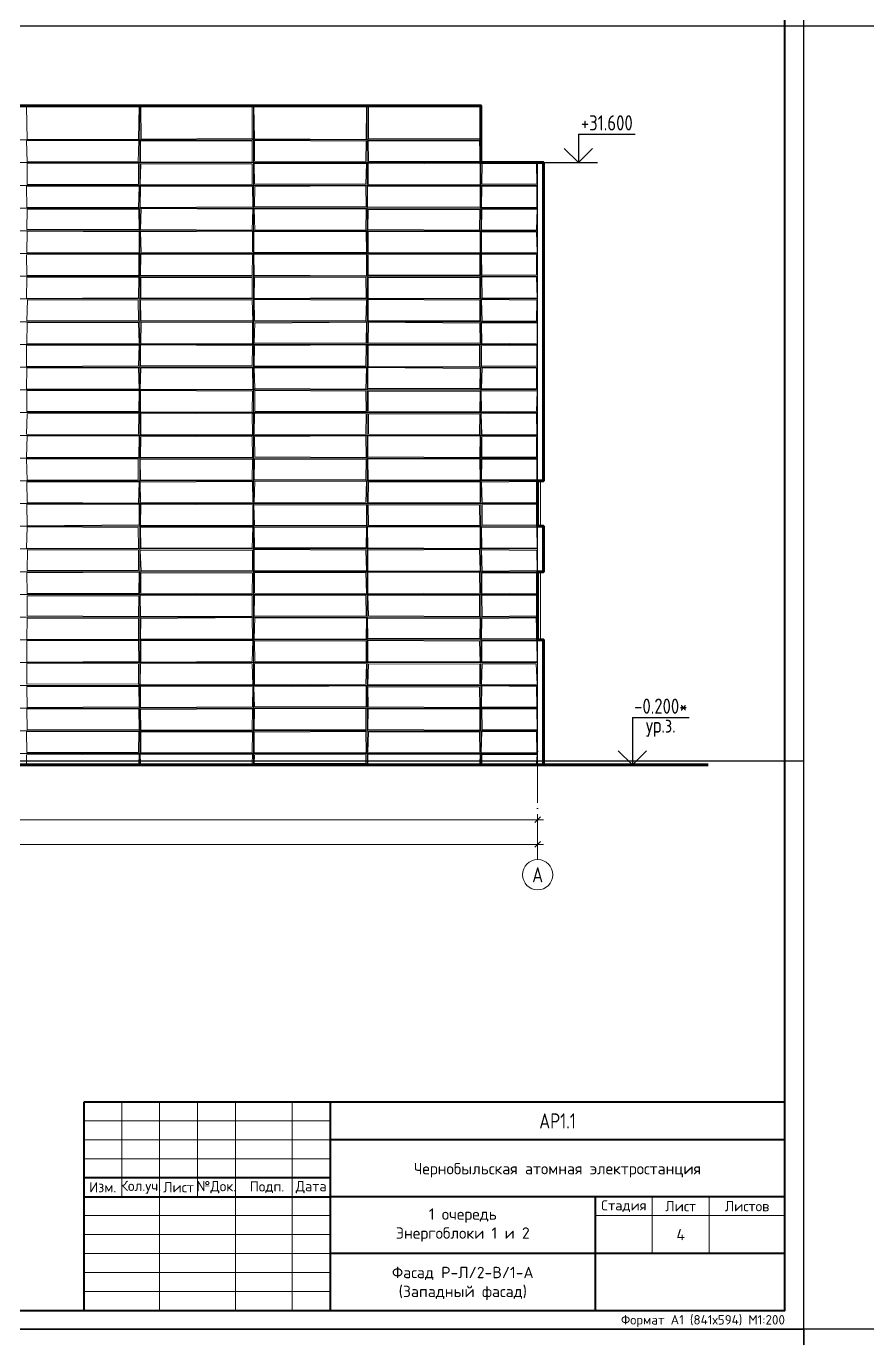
# Model space of a CAD drawing. Extents: x -50000 to 1632000, y -47600 to 308800.
# Drawn here: x 1422763 to 1467169, y 189500 to 258800 of the extents above; entities that cross this region are included whole.
import ezdxf
from ezdxf.enums import TextEntityAlignment as Align

# ---------------------------------------------------------------- set-up
doc = ezdxf.new("R2010")
doc.units = 0
doc.header["$MEASUREMENT"] = 0
doc.linetypes.add('ACAD_ISO04W100', pattern=[30, 24, -3, 0, -3])
doc.layers.get('Defpoints').update_dxf_attribs({"color": 6})
doc.layers.add('1', color=7, linetype='Continuous')
doc.styles.get("Standard").update_dxf_attribs({"font": 'isocpeur.ttf'})
doc.dimstyles.get("Standard").update_dxf_attribs({"dimscale": 200, "dimtxt": 2.5, "dimasz": 1.5, "dimexe": 1.5, "dimexo": 5, "dimgap": 1, "dimtad": 1, "dimtoh": 1, "dimdec": 0, "dimrnd": 10, "dimzin": 0, "dimtxsty": 'Standard', "dimblk": 'OBLIQUE', "dimcen": 1, "dimdle": 1.5, "dimclrd": 256, "dimclre": 256, "dimclrt": 256, "dimadec": 0, "dimazin": 0, "dimtfac": 1, "dimtdec": 0, "dimtix": 1, "dimtmove": 0, "dimatfit": 3, "dimldrblk": 'NONE', "dimfxl": 1, "dimtolj": 1, "dimtzin": 0, "dimlwd": 18, "dimlwe": 18, "dimarcsym": 1})

# ---------------------------------------------------------------- blocks, each defined once
blk = doc.blocks.new('Штамп_ГЧ')
at = {"linetype": 'Continuous', "lineweight": -2}
for p, q in [((0, 55), (-185, 55)), ((-185, 55), (-185, 0)), ((-120, 55), (-120, 45)), ((0, 45), (-120, 45)), ((-120, 45), (-120, 30)), ((-120, 35), (-185, 35)), ((-185, 30), (-120, 30)), ((0, 30), (-120, 30)), ((-120, 30), (-120, 15)), ((-50, 25), (-50, 30)), ((-50, 15), (-50, 25)), ((-120, 15), (-120, 0)), ((-50, 15), (-120, 15)), ((-50, 0), (-50, 15)), ((0, 15), (-50, 15))]:
    blk.add_line(p, q, dxfattribs=at)
at = {"linetype": 'Continuous', "lineweight": 18}
for p, q in [((-175, 55), (-175, 30)), ((-165, 55), (-165, 0)), ((-155, 55), (-155, 30)), ((-145, 55), (-145, 0)), ((-130, 55), (-130, 0)), ((-185, 50), (-120, 50)), ((-185, 45), (-120, 45)), ((-185, 40), (-120, 40)), ((-35, 30), (-35, 25)), ((-20, 30), (-20, 25)), ((-120, 25), (-185, 25)), ((-35, 25), (-50, 25)), ((-20, 25), (-35, 25)), ((-35, 25), (-35, 15)), ((-20, 25), (-20, 15)), ((0, 25), (-20, 25)), ((-120, 20), (-185, 20)), ((-120, 15), (-185, 15)), ((-120, 10), (-185, 10)), ((-120, 5), (-185, 5))]:
    blk.add_line(p, q, dxfattribs=at)
at = {"linetype": 'Continuous', "attachment_point": 5, "line_spacing_factor": 0.8}
for s, insert, char_height in [('Чернобыльская атомная электростанция', (-60, 37), 3), ('Изм.', (-180, 32.5), 2.7), ('Кол.уч.', (-170, 32.5), 2.7), ('Лист', (-160, 32.5), 2.7), ('№Док.', (-150, 32.5), 2.7), (' Подп.', (-137.5, 32.5), 2.7), ('Дата', (-125, 32.5), 2.7), ('Стадия', (-42.5, 27.5), 2.7), ('Лист', (-27.5, 27.5), 2.7), ('Листов', (-10, 27.5), 2.7)]:
    blk.add_mtext(s, dxfattribs=dict(at, insert=insert, char_height=char_height))
blk = doc.blocks.new('_Oblique')
at = {"color": 0, "linetype": 'ByBlock', "lineweight": -2}
blk.add_line((-0.5, -0.5), (0.5, 0.5), dxfattribs=at)
blk = doc.blocks.new('*D38')
at = {"layer": '1', "linetype": 'Continuous', "lineweight": 18, "transparency": 16777216}
blk.add_line((1315500, 215600), (1450050, 215600), dxfattribs=at)
at = {"layer": 'Defpoints', "color": 0, "linetype": 'Continuous', "transparency": 16777216}
for p in [(1315800, 220000), (1449750, 220000), (1449750, 215600)]:
    blk.add_point(p, dxfattribs=at)
at = {"layer": '1', "linetype": 'Continuous', "lineweight": 18, "transparency": 16777216, "xscale": 300, "yscale": 300, "zscale": 300, "rotation": 180}
blk.add_blockref('_Oblique', (1315800, 215600), dxfattribs=at)
at = {"layer": '1', "linetype": 'Continuous', "lineweight": 18, "transparency": 16777216, "xscale": 300, "yscale": 300, "zscale": 300}
blk.add_blockref('_Oblique', (1449750, 215600), dxfattribs=at)
at = {"layer": '1', "linetype": 'Continuous', "lineweight": 18, "transparency": 16777216, "insert": (1382775, 216050), "char_height": 500, "attachment_point": 5}
blk.add_mtext('\\A1;133950*', dxfattribs=at)
blk = doc.blocks.new('_None')
blk = doc.blocks.new('*D36')
at = {"layer": '1', "linetype": 'Continuous', "lineweight": 18, "transparency": 16777216}
blk.add_line((1384500, 216900), (1450050, 216900), dxfattribs=at)
at = {"layer": 'Defpoints', "color": 0, "linetype": 'Continuous', "transparency": 16777216}
for p in [(1384800, 220000), (1449750, 220000), (1449750, 216900)]:
    blk.add_point(p, dxfattribs=at)
at = {"layer": '1', "linetype": 'Continuous', "lineweight": 18, "transparency": 16777216, "xscale": 300, "yscale": 300, "zscale": 300, "rotation": 180}
blk.add_blockref('_Oblique', (1384800, 216900), dxfattribs=at)
at = {"layer": '1', "linetype": 'Continuous', "lineweight": 18, "transparency": 16777216, "xscale": 300, "yscale": 300, "zscale": 300}
blk.add_blockref('_Oblique', (1449750, 216900), dxfattribs=at)
at = {"layer": '1', "linetype": 'Continuous', "lineweight": 18, "transparency": 16777216, "insert": (1417275, 217350), "char_height": 500, "attachment_point": 5}
blk.add_mtext('\\A1;64950*', dxfattribs=at)

msp = doc.modelspace()

# ---------------------------------------------------------------- linework, layer by layer
at = {"layer": '1', "color": 8, "linetype": 'Continuous', "lineweight": 13}
for p, q in [((1446750, 254600), (1398750, 254600)), ((1428750, 219800), (1428750, 254600)), ((1434750, 219800), (1434750, 254600)), ((1440750, 219800), (1440750, 254600)), ((1446750, 219800), (1446750, 254600)), ((1446750, 252800), (1384800, 252800)), ((1450050, 251600), (1384800, 251600)), ((1449750, 219800), (1449750, 251600)), ((1449750, 250400), (1384800, 250400)), ((1449750, 249200), (1384800, 249200)), ((1449750, 248000), (1384800, 248000)), ((1449750, 246800), (1384800, 246800)), ((1449750, 245600), (1384800, 245600)), ((1449750, 244400), (1384800, 244400)), ((1449750, 243200), (1384800, 243200)), ((1449750, 242000), (1384800, 242000)), ((1449750, 240800), (1384800, 240800)), ((1449750, 239600), (1384800, 239600)), ((1449750, 238400), (1384800, 238400)), ((1449750, 237200), (1384800, 237200)), ((1449750, 236000), (1384800, 236000)), ((1449750, 234800), (1384800, 234800)), ((1449750, 233600), (1384800, 233600)), ((1449750, 232400), (1384800, 232400)), ((1449750, 231200), (1384800, 231200)), ((1449750, 230000), (1384800, 230000)), ((1449750, 228800), (1384800, 228800)), ((1449750, 227600), (1384800, 227600)), ((1449750, 226400), (1384800, 226400)), ((1449750, 225200), (1384800, 225200)), ((1449750, 224000), (1384800, 224000)), ((1449750, 222800), (1384800, 222800)), ((1449750, 221600), (1398750, 221600)), ((1449750, 220400), (1398750, 220400))]:
    msp.add_line(p, q, dxfattribs=at)
at = {"layer": '1', "color": 8, "linetype": 'Continuous', "lineweight": 9}
for p, q in [((1422776.9, 254542.4), (1428718.7, 254558.7)), ((1422813.9, 252826.3), (1422776.9, 254542.4)), ((1428683.9, 252833.5), (1428718.7, 254558.7)), ((1428806.1, 254566.5), (1434680.8, 254572.3)), ((1428819.3, 252846.3), (1428806.1, 254566.5)), ((1434676.9, 252872.6), (1434680.8, 254572.3)), ((1434777.9, 254556.1), (1440723.1, 254548.6)), ((1434815.8, 252859.1), (1434777.9, 254556.1)), ((1440701.8, 252828.1), (1440723.1, 254548.6)), ((1440816.8, 252855.6), (1440822.7, 254558)), ((1440822.7, 254558), (1446718, 254571.2)), ((1446692.3, 252871), (1446718, 254571.2)), ((1422776.5, 252746.1), (1428699.5, 252764.9)), ((1422817, 251642.5), (1422776.5, 252746.1)), ((1422813.9, 252826.3), (1428683.9, 252833.5)), ((1428676.7, 251643.9), (1428699.5, 252764.9)), ((1428789, 252752), (1434692.6, 252742.9)), ((1428796.7, 251627), (1428789, 252752)), ((1428819.3, 252846.3), (1434676.9, 252872.6)), ((1434750, 252800), (1434676.9, 252872.6)), ((1434688.6, 251641.6), (1434692.6, 252742.9)), ((1434799.5, 251670.8), (1434803.5, 252763.9)), ((1434803.5, 252763.9), (1440693.4, 252733.6)), ((1434815.8, 252859.1), (1440701.8, 252828.1)), ((1440676, 251652), (1440693.4, 252733.6)), ((1440803.5, 252757.6), (1446686.1, 252744)), ((1440820.4, 251651), (1440803.5, 252757.6)), ((1440816.8, 252855.6), (1446692.3, 252871)), ((1446719.6, 251652.8), (1446686.1, 252744)), ((1422812.4, 251570.1), (1428688, 251557.6)), ((1422812.5, 250450.9), (1422812.4, 251570.1)), ((1422817, 251642.5), (1428676.7, 251643.9)), ((1428796.7, 251627), (1434688.6, 251641.6)), ((1434799.5, 251670.8), (1440676, 251652)), ((1440802.7, 250443.3), (1440806.6, 251574.8)), ((1440806.6, 251574.8), (1446715.5, 251529.5)), ((1440820.4, 251651), (1446719.6, 251652.8)), ((1446812.5, 250467.6), (1446813.9, 251570.7)), ((1446813.9, 251570.7), (1449689.9, 251563)), ((1449706.5, 250461.9), (1449689.9, 251563)), ((1428690.9, 250443.2), (1428688, 251557.6)), ((1428779.8, 250439.8), (1428801.2, 251530.9)), ((1428801.2, 251530.9), (1434692.3, 251528.5)), ((1434677.1, 250425.8), (1434692.3, 251528.5)), ((1434789.8, 251546.9), (1440714.1, 251547.9)), ((1434789.8, 251546.9), (1434807.5, 250461.5)), ((1440689.7, 250468.2), (1440714.1, 251547.9)), ((1446715.3, 250434.4), (1446715.5, 251529.5)), ((1422778.9, 250355.8), (1428717.1, 250335)), ((1422801.8, 249230.6), (1422778.9, 250355.8)), ((1422812.5, 250450.9), (1428690.9, 250443.2)), ((1428692.7, 249226.6), (1428717.1, 250335)), ((1428778, 249226.8), (1428786.2, 250364.3)), ((1428779.8, 250439.8), (1434677.1, 250425.8)), ((1428786.2, 250364.3), (1434706.6, 250361.4)), ((1434724.1, 249258.9), (1434706.6, 250361.4)), ((1434807.5, 250461.5), (1440689.7, 250468.2)), ((1434810, 249267.6), (1434818.9, 250333.1)), ((1434818.9, 250333.1), (1440675.5, 250368.2)), ((1440704.4, 249271.6), (1440675.5, 250368.2)), ((1440776, 250337.6), (1446721, 250362.6)), ((1440776.4, 249270.7), (1440776, 250337.6)), ((1440802.7, 250443.3), (1446715.3, 250434.4)), ((1446721.1, 249247.7), (1446721, 250362.6)), ((1446787.4, 249241.2), (1446800.3, 250346.3)), ((1446800.3, 250346.3), (1449700.2, 250363.1)), ((1446812.5, 250467.6), (1449706.5, 250461.9)), ((1449700.8, 249226.9), (1449700.2, 250363.1)), ((1422800.1, 248071.5), (1422814.6, 249143.3)), ((1422801.8, 249230.6), (1428692.7, 249226.6)), ((1422814.6, 249143.3), (1428703, 249147.7)), ((1428713.2, 248069.5), (1428703, 249147.7)), ((1428778, 249226.8), (1434724.1, 249258.9)), ((1428793.7, 248073.8), (1428823.8, 249169.3)), ((1428823.8, 249169.3), (1434719.2, 249143.1)), ((1434676.5, 248041.4), (1434719.2, 249143.1)), ((1434790.8, 249158.9), (1440692.8, 249142.6)), ((1434822.7, 248026.8), (1434790.8, 249158.9)), ((1434810, 249267.6), (1440704.4, 249271.6)), ((1440679.8, 248037.5), (1440692.8, 249142.6)), ((1440776.4, 249270.7), (1446721.1, 249247.7)), ((1440796.6, 248060.1), (1440813.8, 249130.1)), ((1440813.8, 249130.1), (1446690.7, 249130.6)), ((1446678.5, 248031.2), (1446690.7, 249130.6)), ((1446778.6, 248033.7), (1446797.7, 249138.5)), ((1446787.4, 249241.2), (1449700.8, 249226.9)), ((1446797.7, 249138.5), (1449724.3, 249135.6)), ((1449681.6, 248042.5), (1449724.3, 249135.6)), ((1422796.9, 246834.2), (1422817.9, 247973)), ((1422800.1, 248071.5), (1428713.2, 248069.5)), ((1422817.9, 247973), (1428716.8, 247945.4)), ((1428722.6, 246856), (1428716.8, 247945.4)), ((1428784.3, 247938.5), (1434710.3, 247973)), ((1428821.2, 246861), (1428784.3, 247938.5)), ((1428793.7, 248073.8), (1434676.5, 248041.4)), ((1434706.7, 246868.3), (1434710.3, 247973)), ((1434777.4, 246861), (1434779.7, 247941.5)), ((1434779.7, 247941.5), (1440700, 247966.2)), ((1434822.7, 248026.8), (1440679.8, 248037.5)), ((1440713.3, 246856.6), (1440700, 247966.2)), ((1440796.6, 248060.1), (1446678.5, 248031.2)), ((1440801.1, 246850.9), (1440807.3, 247955.2)), ((1440807.3, 247955.2), (1446715.1, 247970.4)), ((1446716.4, 246833.1), (1446715.1, 247970.4)), ((1446778.6, 248033.7), (1449681.6, 248042.5)), ((1446787, 247948.5), (1449688.9, 247949.6)), ((1446787.3, 246847.1), (1446787, 247948.5)), ((1449718.6, 246869.1), (1449688.9, 247949.6)), ((1422777.8, 246729.9), (1428704.2, 246757.5)), ((1422798.7, 245654.9), (1422777.8, 246729.9)), ((1422796.9, 246834.2), (1428722.6, 246856)), ((1428698.6, 245636.5), (1428704.2, 246757.5)), ((1428787.7, 245636), (1428803.6, 246772.8)), ((1428803.6, 246772.8), (1434700, 246754.8)), ((1428821.2, 246861), (1434706.7, 246868.3)), ((1434684.6, 245652.1), (1434700, 246754.8)), ((1434775, 246767.7), (1440719.1, 246742.7)), ((1434797.3, 245664), (1434775, 246767.7)), ((1434777.4, 246861), (1440713.3, 246856.6)), ((1440713.4, 245629.1), (1440719.1, 246742.7)), ((1440801.1, 246850.9), (1446716.4, 246833.1)), ((1440802.6, 246729.7), (1446696, 246774.4)), ((1440809.2, 245658.5), (1440802.6, 246729.7)), ((1446705, 245660.3), (1446696, 246774.4)), ((1446787.3, 246847.1), (1449718.6, 246869.1)), ((1446795, 246766.8), (1449693.3, 246754.9)), ((1446804.3, 245662.9), (1446795, 246766.8)), ((1449695.5, 245673.2), (1449693.3, 246754.9)), ((1422780.3, 244431.5), (1422791.4, 245550.6)), ((1422791.4, 245550.6), (1428708, 245549.7)), ((1422798.7, 245654.9), (1428698.6, 245636.5)), ((1428688.2, 244452.3), (1428708, 245549.7)), ((1428787.7, 245636), (1434684.6, 245652.1)), ((1428804.8, 244458.6), (1428811.8, 245536.7)), ((1428811.8, 245536.7), (1434684.2, 245534.6)), ((1434685.6, 244450.9), (1434684.2, 245534.6)), ((1434781.3, 244432.1), (1434814.6, 245557.8)), ((1434797.3, 245664), (1440713.4, 245629.1)), ((1434814.6, 245557.8), (1440685.3, 245534.5)), ((1440699.1, 244459.5), (1440685.3, 245534.5)), ((1440808.4, 244426.2), (1440814.1, 245526.4)), ((1440809.2, 245658.5), (1446705, 245660.3)), ((1440814.1, 245526.4), (1446706.2, 245535.4)), ((1446701, 244445.7), (1446706.2, 245535.4)), ((1446804.3, 245662.9), (1449695.5, 245673.2)), ((1446812, 245571.1), (1449681.4, 245570.7)), ((1446820, 244451.4), (1446812, 245571.1)), ((1449722.9, 244459), (1449681.4, 245570.7)), ((1422780.3, 244431.5), (1428688.2, 244452.3)), ((1422799.9, 243249.3), (1422823.5, 244352.4)), ((1422823.5, 244352.4), (1428675.5, 244336.9)), ((1428692.1, 243268.1), (1428675.5, 244336.9)), ((1428785.7, 244329.2), (1434689.6, 244357.9)), ((1428802.5, 243267.8), (1428785.7, 244329.2)), ((1428804.8, 244458.6), (1434685.6, 244450.9)), ((1434716.1, 243252.7), (1434689.6, 244357.9)), ((1434781.3, 244432.1), (1440699.1, 244459.5)), ((1434786.9, 244371.8), (1440723.8, 244331.5)), ((1434811.7, 243267.9), (1434786.9, 244371.8)), ((1440685.3, 243239.2), (1440723.8, 244331.5)), ((1440802.3, 244373.9), (1446702.4, 244342.4)), ((1440808.4, 243243.9), (1440802.3, 244373.9)), ((1440808.4, 244426.2), (1446701, 244445.7)), ((1446698.1, 243249.2), (1446702.4, 244342.4)), ((1446778.7, 244371.3), (1449714.6, 244334.5)), ((1446824.5, 243227.1), (1446778.7, 244371.3)), ((1446820, 244451.4), (1449722.9, 244459)), ((1449686.2, 243239.8), (1449714.6, 244334.5)), ((1422799.9, 243249.3), (1428692.1, 243268.1)), ((1428802.5, 243267.8), (1434716.1, 243252.7)), ((1434811.7, 243267.9), (1440685.3, 243239.2)), ((1440808.4, 243243.9), (1446698.1, 243249.2)), ((1422796.4, 242027.3), (1422809, 243151.1)), ((1422809, 243151.1), (1428679.8, 243155.6)), ((1428712.6, 242073), (1428679.8, 243155.6)), ((1428816.5, 242051.3), (1428824.1, 243153)), ((1428824.1, 243153), (1434707.8, 243169)), ((1434701.1, 242034.2), (1434707.8, 243169)), ((1434785.8, 242074), (1434816.5, 243126.3)), ((1434816.5, 243126.3), (1440713.5, 243168.9)), ((1440693, 242062.9), (1440713.5, 243168.9)), ((1440814.5, 242058.9), (1440818.4, 243171.3)), ((1440818.4, 243171.3), (1446693.5, 243130.1)), ((1446724.8, 242068.6), (1446693.5, 243130.1)), ((1446788.5, 243134), (1449724, 243138.2)), ((1446802.4, 242029.3), (1446788.5, 243134)), ((1446824.5, 243227.1), (1449686.2, 243239.8)), ((1449721.8, 242070.9), (1449724, 243138.2)), ((1422777, 240836.5), (1422782, 241966.1)), ((1422782, 241966.1), (1428716.5, 241964.7)), ((1422796.4, 242027.3), (1428712.6, 242073)), ((1428684.5, 240871.1), (1428716.5, 241964.7)), ((1428790.9, 240873.6), (1428791.8, 241970.2)), ((1428791.8, 241970.2), (1434708.5, 241943.6)), ((1428816.5, 242051.3), (1434701.1, 242034.2)), ((1434685.1, 240862.4), (1434708.5, 241943.6)), ((1434785.8, 242074), (1440693, 242062.9)), ((1434795.6, 240851.1), (1434807.6, 241948.6)), ((1434807.6, 241948.6), (1440695.4, 241974.2)), ((1440685.8, 240853.3), (1440695.4, 241974.2)), ((1440806.2, 241965), (1446680.2, 241957.3)), ((1440808.2, 240825.6), (1440806.2, 241965)), ((1440814.5, 242058.9), (1446724.8, 242068.6)), ((1446675.5, 240833.3), (1446680.2, 241957.3)), ((1446781.3, 240849.6), (1446789.7, 241931.1)), ((1446789.7, 241931.1), (1449701.3, 241953.2)), ((1446802.4, 242029.3), (1449721.8, 242070.9)), ((1449706.8, 240871.7), (1449701.3, 241953.2)), ((1422777, 240836.5), (1428684.5, 240871.1)), ((1422780.8, 239636.2), (1422794.9, 240763.3)), ((1422794.9, 240763.3), (1428689, 240762.2)), ((1428717.6, 239651.2), (1428689, 240762.2)), ((1428777.9, 239627.4), (1428804.1, 240753.9)), ((1428790.9, 240873.6), (1434685.1, 240862.4)), ((1428804.1, 240753.9), (1434695.1, 240763.2)), ((1434715.7, 239642.9), (1434695.1, 240763.2)), ((1434788.2, 240745.3), (1440717.4, 240758.1)), ((1434820.9, 239673.1), (1434788.2, 240745.3)), ((1434795.6, 240851.1), (1440685.8, 240853.3)), ((1440689.8, 239644.5), (1440717.4, 240758.1)), ((1440786.5, 240774.7), (1446711.9, 240734.9)), ((1440793.6, 239667.8), (1440786.5, 240774.7)), ((1440808.2, 240825.6), (1446675.5, 240833.3)), ((1446701.7, 239669.2), (1446711.9, 240734.9)), ((1446781.3, 240849.6), (1449706.8, 240871.7)), ((1446781.8, 239648.4), (1446816.2, 240758.8)), ((1446816.2, 240758.8), (1449690.5, 240743.4)), ((1449686.4, 239662.6), (1449690.5, 240743.4)), ((1422780.8, 239636.2), (1428717.6, 239651.2)), ((1422788.3, 239553.8), (1428717.8, 239559.3)), ((1422792.4, 238455.5), (1422788.3, 239553.8)), ((1428695.1, 238455.4), (1428717.8, 239559.3)), ((1428777.9, 239627.4), (1434715.7, 239642.9)), ((1428783.6, 239570.3), (1434704.5, 239539.9)), ((1428796.5, 238442.7), (1428783.6, 239570.3)), ((1434676.3, 238426.7), (1434704.5, 239539.9)), ((1434750, 239600), (1434820.9, 239673.1)), ((1434820.9, 239673.1), (1440689.8, 239644.5)), ((1434822.4, 239566.7), (1440690, 239534.3)), ((1434824.6, 238459.8), (1434822.4, 239566.7)), ((1440696.6, 238462.6), (1440690, 239534.3)), ((1440793.6, 239667.8), (1446701.7, 239669.2)), ((1440804.4, 238472.3), (1440812.7, 239540)), ((1440812.7, 239540), (1446710.7, 239539)), ((1446695.7, 238443.2), (1446710.7, 239539)), ((1446777.4, 239553.2), (1449719.9, 239537.7)), ((1446788.7, 238473.2), (1446777.4, 239553.2)), ((1446781.8, 239648.4), (1449686.4, 239662.6)), ((1449681.7, 238465.8), (1449719.9, 239537.7)), ((1422792.4, 238455.5), (1428695.1, 238455.4)), ((1428796.5, 238442.7), (1434676.3, 238426.7)), ((1434750, 238400), (1434678.8, 238328.2)), ((1434824.6, 238459.8), (1440696.6, 238462.6)), ((1440804.4, 238472.3), (1446695.7, 238443.2)), ((1446788.7, 238473.2), (1449681.7, 238465.8)), ((1422779.2, 237260.7), (1422812.9, 238330.9)), ((1422812.9, 238330.9), (1428708.4, 238354.5)), ((1428678.3, 237236.6), (1428708.4, 238354.5)), ((1428800.5, 238372.5), (1434678.8, 238328.2)), ((1428815.9, 237231.5), (1428800.5, 238372.5)), ((1434693.7, 237232.8), (1434678.8, 238328.2)), ((1434785.3, 237270.7), (1434812.4, 238363.1)), ((1434812.4, 238363.1), (1440695.9, 238334)), ((1440685.5, 237240.6), (1440695.9, 238334)), ((1440820.8, 237257.1), (1440821.4, 238340.9)), ((1440821.4, 238340.9), (1446700.3, 238338.5)), ((1446675.4, 237234.3), (1446700.3, 238338.5)), ((1446775.3, 238335.3), (1449682.5, 238368)), ((1446803, 237248), (1446775.3, 238335.3)), ((1449710.1, 237231.7), (1449682.5, 238368)), ((1422779.2, 237260.7), (1428678.3, 237236.6)), ((1422780.6, 236032.3), (1422802.4, 237170.3)), ((1422802.4, 237170.3), (1428721.5, 237170)), ((1428704.8, 236047.3), (1428721.5, 237170)), ((1428792.5, 236045.5), (1428806.3, 237126.6)), ((1428806.3, 237126.6), (1434682.6, 237158.6)), ((1428815.9, 237231.5), (1434693.7, 237232.8)), ((1434704, 236027.1), (1434682.6, 237158.6)), ((1434785.3, 237270.7), (1440685.5, 237240.6)), ((1434812.3, 237133.1), (1440688.2, 237169.9)), ((1434816.6, 236058.9), (1434812.3, 237133.1)), ((1440696.4, 236030.4), (1440688.2, 237169.9)), ((1440785.1, 237173.8), (1446711, 237171)), ((1440791.4, 236065.4), (1440785.1, 237173.8)), ((1440820.8, 237257.1), (1446675.4, 237234.3)), ((1446704.7, 236026), (1446711, 237171)), ((1446800.2, 237127.7), (1449685.6, 237143.3)), ((1446813.1, 236055.7), (1446800.2, 237127.7)), ((1446803, 237248), (1449710.1, 237231.7)), ((1449692.7, 236040.7), (1449685.6, 237143.3)), ((1422776.5, 235967.1), (1428676.9, 235942.3)), ((1422807.8, 234831.5), (1422776.5, 235967.1)), ((1422780.6, 236032.3), (1428704.8, 236047.3)), ((1428675.2, 234859.5), (1428676.9, 235942.3)), ((1428775.8, 235930.3), (1434707.6, 235940.3)), ((1428790.3, 234855.9), (1428775.8, 235930.3)), ((1428792.5, 236045.5), (1434704, 236027.1)), ((1434692.6, 234826.7), (1434707.6, 235940.3)), ((1434798.5, 234871.3), (1434809.7, 235935.9)), ((1434809.7, 235935.9), (1440696.5, 235929.5)), ((1434816.6, 236058.9), (1440696.4, 236030.4)), ((1440682.6, 234850.8), (1440696.5, 235929.5)), ((1440791.4, 236065.4), (1446704.7, 236026)), ((1440796.2, 235961.6), (1446691.5, 235940.4)), ((1440797.3, 234836.1), (1440796.2, 235961.6)), ((1446710.7, 234840.5), (1446691.5, 235940.4)), ((1446791.8, 234855.8), (1446807.2, 235939)), ((1446807.2, 235939), (1449700.7, 235934.9)), ((1446813.1, 236055.7), (1449692.7, 236040.7)), ((1449705.4, 234854.8), (1449700.7, 235934.9)), ((1422791.7, 234746), (1428722.9, 234739.1)), ((1422807, 233647.9), (1422791.7, 234746)), ((1422807.8, 234831.5), (1428675.2, 234859.5)), ((1428679.1, 233625.9), (1428722.9, 234739.1)), ((1428782.8, 234732.9), (1434704.5, 234757.4)), ((1428795.3, 233649.9), (1428782.8, 234732.9)), ((1428790.3, 234855.9), (1434692.6, 234826.7)), ((1434713.2, 233670.1), (1434704.5, 234757.4)), ((1434794.5, 233659.9), (1434819, 234762.7)), ((1434798.5, 234871.3), (1440682.6, 234850.8)), ((1434819, 234762.7), (1440720, 234774)), ((1440691.5, 233667.8), (1440720, 234774)), ((1440797.3, 234836.1), (1446710.7, 234840.5)), ((1440799.3, 233657), (1440816.7, 234751.6)), ((1440816.7, 234751.6), (1446710.7, 234738.4)), ((1446714.4, 233675), (1446710.7, 234738.4)), ((1446784.1, 234734.8), (1449687.8, 234755.4)), ((1446823.7, 233655.8), (1446784.1, 234734.8)), ((1446791.8, 234855.8), (1449705.4, 234854.8)), ((1449691.7, 233629.6), (1449687.8, 234755.4)), ((1422784.5, 233572.2), (1428723.4, 233548)), ((1422814.7, 232426.9), (1422784.5, 233572.2)), ((1422807, 233647.9), (1428679.1, 233625.9)), ((1428715.9, 232468.5), (1428723.4, 233548)), ((1428795.3, 233649.9), (1434713.2, 233670.1)), ((1428796.6, 232440), (1428805.3, 233563.2)), ((1428805.3, 233563.2), (1434714.9, 233538.5)), ((1434794.5, 233659.9), (1440691.5, 233667.8)), ((1440799.3, 233657), (1446714.4, 233675)), ((1446817.7, 232448.5), (1446824.1, 233542.3)), ((1446823.7, 233655.8), (1449691.7, 233629.6)), ((1446824.1, 233542.3), (1449699.9, 233537.6)), ((1434722, 232445.9), (1434714.9, 233538.5)), ((1434779.5, 233534.1), (1440722, 233532.6)), ((1434812.8, 232449.9), (1434779.5, 233534.1)), ((1440711.4, 232444.4), (1440722, 233532.6)), ((1440803.9, 233527.3), (1446682, 233536.4)), ((1440823.8, 232452.9), (1440803.9, 233527.3)), ((1446694.8, 232442.1), (1446682, 233536.4)), ((1449711.3, 232473.6), (1449699.9, 233537.6)), ((1422779.3, 231227.9), (1422807.6, 232364.8)), ((1422807.6, 232364.8), (1428677.1, 232342.8)), ((1422814.7, 232426.9), (1428715.9, 232468.5)), ((1428689.6, 231251.1), (1428677.1, 232342.8)), ((1428783.9, 232347), (1434724.7, 232358.8)), ((1428802.6, 231242.3), (1428783.9, 232347)), ((1428796.6, 232440), (1434722, 232445.9)), ((1434680.2, 231249.4), (1434724.7, 232358.8)), ((1434782, 232328.6), (1440713.1, 232350.5)), ((1434803.5, 231256.2), (1434782, 232328.6)), ((1434812.8, 232449.9), (1440711.4, 232444.4)), ((1440700.4, 231258.2), (1440713.1, 232350.5)), ((1440778.1, 232368.6), (1446723.5, 232346.4)), ((1440785.1, 231263.3), (1440778.1, 232368.6)), ((1440823.8, 232452.9), (1446694.8, 232442.1)), ((1446709, 231232.8), (1446723.5, 232346.4)), ((1446795, 232349.9), (1449712.3, 232338.1)), ((1446795.8, 231240), (1446795, 232349.9)), ((1446817.7, 232448.5), (1449711.3, 232473.6)), ((1449716.4, 231254.1), (1449712.3, 232338.1)), ((1422779.3, 231227.9), (1428689.6, 231251.1)), ((1422806.6, 230069.9), (1422823.7, 231160.9)), ((1422823.7, 231160.9), (1428680.7, 231140.1)), ((1428692.7, 230067.9), (1428680.7, 231140.1)), ((1428777.5, 231127.9), (1434693.4, 231141.4)), ((1428822.5, 230045), (1428777.5, 231127.9)), ((1428802.6, 231242.3), (1434680.2, 231249.4)), ((1434697.5, 230070.4), (1434693.4, 231141.4)), ((1434781.9, 231166.3), (1440690.9, 231131)), ((1434787.4, 230052.5), (1434781.9, 231166.3)), ((1434803.5, 231256.2), (1440700.4, 231258.2)), ((1440719.3, 230038.7), (1440690.9, 231131)), ((1440785.1, 231263.3), (1446709, 231232.8)), ((1440785.1, 230031.6), (1440787, 231128.9)), ((1440787, 231128.9), (1446686.5, 231172.3)), ((1446710.6, 230047.7), (1446686.5, 231172.3)), ((1446794.1, 231163.6), (1449712.8, 231126.3)), ((1446821.8, 230035), (1446794.1, 231163.6)), ((1446795.8, 231240), (1449716.4, 231254.1)), ((1449720.5, 230055.2), (1449712.8, 231126.3)), ((1422800, 229931.9), (1428718.6, 229969.1)), ((1422806.2, 228845.3), (1422800, 229931.9)), ((1422806.6, 230069.9), (1428692.7, 230067.9)), ((1428701, 228852.3), (1428718.6, 229969.1)), ((1428812.2, 229948.9), (1434694.8, 229926.8)), ((1428812.4, 228871.8), (1428812.2, 229948.9)), ((1428822.5, 230045), (1434697.5, 230070.4)), ((1434691.8, 228839), (1434694.8, 229926.8)), ((1434787.4, 230052.5), (1440719.3, 230038.7)), ((1434800.4, 229942.6), (1440679.3, 229959)), ((1434801.7, 228864.7), (1434800.4, 229942.6)), ((1440709.9, 228856.5), (1440679.3, 229959)), ((1440785.1, 230031.6), (1446710.6, 230047.7)), ((1440787.1, 229957.4), (1446679.3, 229974.5)), ((1440790.6, 228831.2), (1440787.1, 229957.4)), ((1446693.8, 228865.9), (1446679.3, 229974.5)), ((1446801.4, 229932.1), (1449685.1, 229944.1)), ((1446812.9, 228836.6), (1446801.4, 229932.1)), ((1446821.8, 230035), (1449720.5, 230055.2)), ((1449681.8, 228868.2), (1449685.1, 229944.1)), ((1422802.1, 228727.5), (1428696.5, 228729.8)), ((1422806.9, 227667.4), (1422802.1, 228727.5)), ((1422806.2, 228845.3), (1428701, 228852.3)), ((1428688.9, 227629.8), (1428696.5, 228729.8)), ((1428781.9, 228768), (1434679.1, 228759.8)), ((1428788.7, 227633.3), (1428781.9, 228768)), ((1428812.4, 228871.8), (1434691.8, 228839)), ((1434680.4, 227636.1), (1434679.1, 228759.8)), ((1434798.5, 227651.6), (1434811.8, 228756.7)), ((1434801.7, 228864.7), (1440709.9, 228856.5)), ((1434811.8, 228756.7), (1440686, 228751.9)), ((1440694.5, 227672.7), (1440686, 228751.9)), ((1440790.6, 228831.2), (1446693.8, 228865.9)), ((1440794.2, 228748.3), (1446677.6, 228768.1)), ((1440821.7, 227667), (1440794.2, 228748.3)), ((1446683.9, 227630.4), (1446677.6, 228768.1)), ((1446809.3, 228754.1), (1449685.7, 228757.4)), ((1446817.1, 227634.7), (1446809.3, 228754.1)), ((1446812.9, 228836.6), (1449681.8, 228868.2)), ((1449682.5, 227662.8), (1449685.7, 228757.4)), ((1422786.2, 226427), (1422808.4, 227545.1)), ((1422806.9, 227667.4), (1428688.9, 227629.8)), ((1422808.4, 227545.1), (1428692.7, 227537.7)), ((1428684.6, 226430.8), (1428692.7, 227537.7)), ((1428782.9, 226449.4), (1428803.7, 227527)), ((1428788.7, 227633.3), (1434680.4, 227636.1)), ((1428803.7, 227527), (1434677.9, 227574)), ((1434695.1, 226443.7), (1434677.9, 227574)), ((1434823, 227564.5), (1434791.3, 226462.1)), ((1434798.5, 227651.6), (1440694.5, 227672.7)), ((1440714.9, 227550.8), (1434823, 227564.5)), ((1440704.8, 226431.6), (1440714.9, 227550.8)), ((1440777.3, 227549.2), (1446721.5, 227534.1)), ((1440788.2, 226471.1), (1440777.3, 227549.2)), ((1440821.7, 227667), (1446683.9, 227630.4)), ((1446701.1, 226474.7), (1446721.5, 227534.1)), ((1446778.5, 226457.1), (1446799, 227538)), ((1446799, 227538), (1449680.3, 227564.7)), ((1446817.1, 227634.7), (1449682.5, 227662.8)), ((1449701, 226473.4), (1449680.3, 227564.7)), ((1422786.2, 226427), (1428684.6, 226430.8)), ((1422791.4, 225227.5), (1422794.2, 226351.9)), ((1422794.2, 226351.9), (1428689.4, 226363.5)), ((1428706.5, 225256.2), (1428689.4, 226363.5)), ((1428782.9, 226449.4), (1434695.1, 226443.7)), ((1428814.4, 226359.7), (1434720.5, 226374.1)), ((1428815.2, 225226.2), (1428814.4, 226359.7)), ((1434682.3, 225256.2), (1434720.5, 226374.1)), ((1434791.3, 226462.1), (1440704.8, 226431.6)), ((1434805, 226356.9), (1440705.2, 226340)), ((1434824.3, 225245.7), (1434805, 226356.9)), ((1440693.2, 225249.5), (1440705.2, 226340)), ((1440788.2, 226471.1), (1446701.1, 226474.7)), ((1440789.2, 225235.2), (1440795.4, 226360.4)), ((1440795.4, 226360.4), (1446688.5, 226328.2)), ((1446715.5, 225238.4), (1446688.5, 226328.2)), ((1446778.5, 226457.1), (1449701, 226473.4)), ((1446798.8, 225247.6), (1446806.8, 226354.7)), ((1446806.8, 226354.7), (1449714.1, 226344.3)), ((1449718.5, 225245.2), (1449714.1, 226344.3)), ((1422791.4, 225227.5), (1428706.5, 225256.2)), ((1428815.2, 225226.2), (1434682.3, 225256.2)), ((1434824.3, 225245.7), (1440693.2, 225249.5)), ((1440789.2, 225235.2), (1446715.5, 225238.4)), ((1446798.8, 225247.6), (1449718.5, 225245.2)), ((1422791.9, 224059.8), (1422792.9, 225165.8)), ((1422792.9, 225165.8), (1428693.8, 225132.8)), ((1428679.2, 224074.3), (1428693.8, 225132.8)), ((1428781.8, 224029.1), (1428799.4, 225149.6)), ((1428799.4, 225149.6), (1434691.3, 225131.7)), ((1434718.6, 224026.1), (1434691.3, 225131.7)), ((1434802.5, 224030.5), (1434804.1, 225145.6)), ((1434804.1, 225145.6), (1440710.6, 225129.9)), ((1440691.5, 224063.1), (1440710.6, 225129.9)), ((1440782, 224047.5), (1440821, 225134.1)), ((1440821, 225134.1), (1446690.9, 225125.4)), ((1446692.5, 224069.4), (1446690.9, 225125.4)), ((1446794.1, 224025.4), (1446819.2, 225142.4)), ((1446819.2, 225142.4), (1449676.8, 225135.8)), ((1449715.9, 224069.7), (1449676.8, 225135.8)), ((1422784.7, 223944.2), (1428703.3, 223934.3)), ((1422810.3, 222831.3), (1422784.7, 223944.2)), ((1422791.9, 224059.8), (1428679.2, 224074.3)), ((1428750, 224000), (1428679.2, 224074.3)), ((1428716.3, 222865.1), (1428703.3, 223934.3)), ((1428781.8, 224029.1), (1434718.6, 224026.1)), ((1428794, 223958.7), (1434719.7, 223928)), ((1428794.6, 222838.8), (1428794, 223958.7)), ((1434710.7, 222862.3), (1434719.7, 223928)), ((1434779.8, 223928.4), (1440700.1, 223968.3)), ((1434805.8, 222866.2), (1434779.8, 223928.4)), ((1434802.5, 224030.5), (1440691.5, 224063.1)), ((1440691.7, 222870.3), (1440700.1, 223968.3)), ((1440782, 224047.5), (1446692.5, 224069.4)), ((1440783.5, 223929), (1446683.5, 223929.6)), ((1440806.8, 222864.2), (1440783.5, 223929)), ((1446691.9, 222829.1), (1446683.5, 223929.6)), ((1446790.1, 222852.1), (1446798.6, 223973.5)), ((1446794.1, 224025.4), (1449715.9, 224069.7)), ((1446798.6, 223973.5), (1449690.2, 223934.8)), ((1449713.6, 222843.1), (1449690.2, 223934.8)), ((1422794.1, 222751.8), (1428705.5, 222733.3)), ((1422819, 221643.4), (1422794.1, 222751.8)), ((1422810.3, 222831.3), (1428716.3, 222865.1)), ((1428722.7, 221668.6), (1428705.5, 222733.3)), ((1428786.9, 222730.3), (1434693.5, 222756.7)), ((1428806.8, 221629.8), (1428786.9, 222730.3)), ((1428794.6, 222838.8), (1434710.7, 222862.3)), ((1434677.2, 221630.5), (1434693.5, 222756.7)), ((1434791.9, 221652.6), (1434806.1, 222772.2)), ((1434805.8, 222866.2), (1440691.7, 222870.3)), ((1434806.1, 222772.2), (1440683.5, 222760.5)), ((1440683.3, 221648.7), (1440683.5, 222760.5)), ((1440781, 221673.3), (1440814, 222752)), ((1440806.8, 222864.2), (1446691.9, 222829.1)), ((1440814, 222752), (1446690.6, 222766.4)), ((1446694.3, 221625.7), (1446690.6, 222766.4)), ((1446790.1, 222852.1), (1449713.6, 222843.1)), ((1446805.6, 222768.1), (1449710.2, 222763.2)), ((1446822, 221655.5), (1446805.6, 222768.1)), ((1449721.5, 221655), (1449710.2, 222763.2)), ((1422782, 221557.6), (1428699.9, 221555.4)), ((1422797.2, 220453.4), (1422782, 221557.6)), ((1422819, 221643.4), (1428722.7, 221668.6)), ((1428680.7, 220452.4), (1428699.9, 221555.4)), ((1428806.8, 221629.8), (1434677.2, 221630.5)), ((1428816, 220428.5), (1428817.7, 221540.2)), ((1428817.7, 221540.2), (1434704.8, 221545.7)), ((1434683.3, 220441.4), (1434704.8, 221545.7)), ((1434790.6, 221532.5), (1440678.3, 221559.7)), ((1434793, 220438.6), (1434790.6, 221532.5)), ((1434791.9, 221652.6), (1440683.3, 221648.7)), ((1440708.4, 220432.6), (1440678.3, 221559.7)), ((1440781, 221673.3), (1446694.3, 221625.7)), ((1440791.9, 220474.7), (1440823.1, 221548.2)), ((1440823.1, 221548.2), (1446679.2, 221543.8)), ((1446698.7, 220450.2), (1446679.2, 221543.8)), ((1446775.8, 220441.2), (1446805.7, 221564.9)), ((1446805.7, 221564.9), (1449687.4, 221551.9)), ((1446822, 221655.5), (1449721.5, 221655)), ((1449703.4, 220441.3), (1449687.4, 221551.9)), ((1422797.2, 220453.4), (1428680.7, 220452.4)), ((1428816, 220428.5), (1434683.3, 220441.4)), ((1434793, 220438.6), (1440708.4, 220432.6)), ((1440791.9, 220474.7), (1446698.7, 220450.2)), ((1446775.8, 220441.2), (1449703.4, 220441.3)), ((1422776.7, 219832), (1422777.4, 220336.6)), ((1422776.7, 219832), (1428706, 219834)), ((1422777.4, 220336.6), (1428715.6, 220372.2)), ((1428706, 219834), (1428715.6, 220372.2)), ((1428781.9, 220369.3), (1434703, 220362.5)), ((1428787.7, 219859.7), (1428781.9, 220369.3)), ((1428787.7, 219859.7), (1434679.4, 219833.5)), ((1434679.4, 219833.5), (1434703, 220362.5)), ((1434790.5, 219871), (1434815, 220329.4)), ((1434790.5, 219871), (1440683.1, 219867.3)), ((1434815, 220329.4), (1440685.9, 220355.3)), ((1440683.1, 219867.3), (1440685.9, 220355.3)), ((1440786.6, 219871.4), (1440794.5, 220342.7)), ((1440786.6, 219871.4), (1446693.5, 219850.7)), ((1440794.5, 220342.7), (1446722.6, 220364)), ((1446693.5, 219850.7), (1446722.6, 220364)), ((1446798.3, 220340.6), (1449722.2, 220343.6)), ((1446802.9, 219838), (1446798.3, 220340.6)), ((1446802.9, 219838), (1449685.7, 219864.6)), ((1449685.7, 219864.6), (1449722.2, 220343.6))]:
    msp.add_line(p, q, dxfattribs=at)
at = {"layer": '1', "linetype": 'Continuous'}
for p, q in [((1451900, 253100), (1454900, 253100)), ((1451900, 253100), (1451900, 251600)), ((1451150, 252350), (1451900, 251600)), ((1451900, 251600), (1452650, 252350)), ((1449900, 251600), (1452900, 251600)), ((1454750, 222300), (1457750, 222300)), ((1454750, 222300), (1454750, 219800)), ((1454000, 220550), (1454750, 219800)), ((1454750, 219800), (1455500, 220550))]:
    msp.add_line(p, q, dxfattribs=at)
at = {"layer": '1', "linetype": 'Continuous', "lineweight": 20}
for p, q in [((1449900, 234800), (1449900, 232400)), ((1449900, 230000), (1449900, 226400))]:
    msp.add_line(p, q, dxfattribs=at)
at = {"layer": '1', "color": 78, "linetype": 'ACAD_ISO04W100', "lineweight": 18, "ltscale": 100}
msp.add_line((1449750, 214800), (1449750, 222000), dxfattribs=at)
at = {"layer": '1', "linetype": 'Continuous', "lineweight": 40, "flags": 128}
msp.add_lwpolyline([(1299600, 191000), (1462800, 191000), (1462800, 307800), (1299600, 307800)], close=True, dxfattribs=at)
at = {"layer": '1', "lineweight": 70}
msp.add_lwpolyline([(1450050, 219800), (1450050, 226400), (1449750, 226400), (1449750, 230000), (1450050, 230000), (1450050, 232400), (1449750, 232400), (1449750, 234800), (1450050, 234800), (1450050, 251600), (1446750, 251600), (1446750, 254600), (1399050.1, 254599.8), (1399049.9, 258800)], dxfattribs=at)
at = {"layer": '1', "lineweight": 100}
msp.add_lwpolyline([(1458750, 219800), (1398750, 219800), (1384500, 221000), (1304500, 221000)], dxfattribs=at)
at = {"layer": '1', "linetype": 'Continuous', "lineweight": 18}
msp.add_circle((1449750, 214000), 800, dxfattribs=at)
at = {"layer": 'Defpoints'}
msp.add_line((1463800, 220000), (-50000, 220000), dxfattribs=at)
at = {"layer": 'Defpoints', "linetype": 'Continuous'}
msp.add_xline((1315800, 258800), (-1, 0), dxfattribs=at)
at = {"layer": 'Defpoints'}
for points in [[(1295600, 190000), (1463800, 190000), (1463800, 308800), (1295600, 308800)], [(1295600, 71200), (1463800, 71200), (1463800, 190000), (1295600, 190000)], [(1463800, 71200), (1632000, 71200), (1632000, 190000), (1463800, 190000)]]:
    msp.add_lwpolyline(points, close=True, dxfattribs=at)

# ---------------------------------------------------------------- block references
at = {"layer": '1', "lineweight": 40, "xscale": 200, "yscale": 200, "zscale": 200}
msp.add_blockref('Штамп_ГЧ', (1462800, 191000), dxfattribs=at)

# ---------------------------------------------------------------- texts
at = {"layer": '1', "width": 0.8}
for s, p in [('+31.600', (1453400, 253700)), ('-0.200*', (1456250, 222900)), ('ур.з.', (1456250, 221900)), ('А', (1449750, 214000)), ('АР1.1', (1450800, 201000))]:
    msp.add_text(s, height=800, dxfattribs=at).set_placement(p, align=Align.MIDDLE_CENTER)
at = {"layer": '1', "linetype": 'Continuous'}
msp.add_text('4', height=600, dxfattribs=at).set_placement((1457300, 195000), align=Align.MIDDLE_CENTER)
at = {"layer": '1', "linetype": 'Continuous', "lineweight": 15}
msp.add_text('Формат А1 (841х594) М1:200', height=500, dxfattribs=at).set_placement((1462800, 190500), align=Align.MIDDLE_RIGHT)
at = {"layer": '1', "linetype": 'Continuous', "char_height": 600, "attachment_point": 5}
for s, insert in [('\\A1;1 очередь\\PЭнергоблоки 1 и 2', (1445800, 195500)), ('\\A1;Фасад Р-Л/2-В/1-А\\P(Западный фасад)', (1445800, 192418.3))]:
    msp.add_mtext(s, dxfattribs=dict(at, insert=insert))

# ---------------------------------------------------------------- dimensions: what is measured, and where the dimension line sits
at = {"layer": '1', "linetype": 'Continuous', "lineweight": 18}
for base, p1, override, picture, middle in [((1449750, 215600), (1315800, 220000), {"dimse1": 1, "dimse2": 1, "dimsd1": 0, "dimsd2": 0}, '*D38', (1382775, 216050)), ((1449750, 216900), (1384800, 220000), {"dimse1": 1, "dimse2": 1}, '*D36', (1417275, 217350))]:
    dim = msp.add_linear_dim(base=base, p1=p1, p2=(1449750, 220000), text='<>*', dimstyle='Standard', override=override, dxfattribs=at)
    dim.commit()
    dim.dimension.update_dxf_attribs({"geometry": picture, "text_midpoint": middle})

doc.saveas('drawing.dxf')
